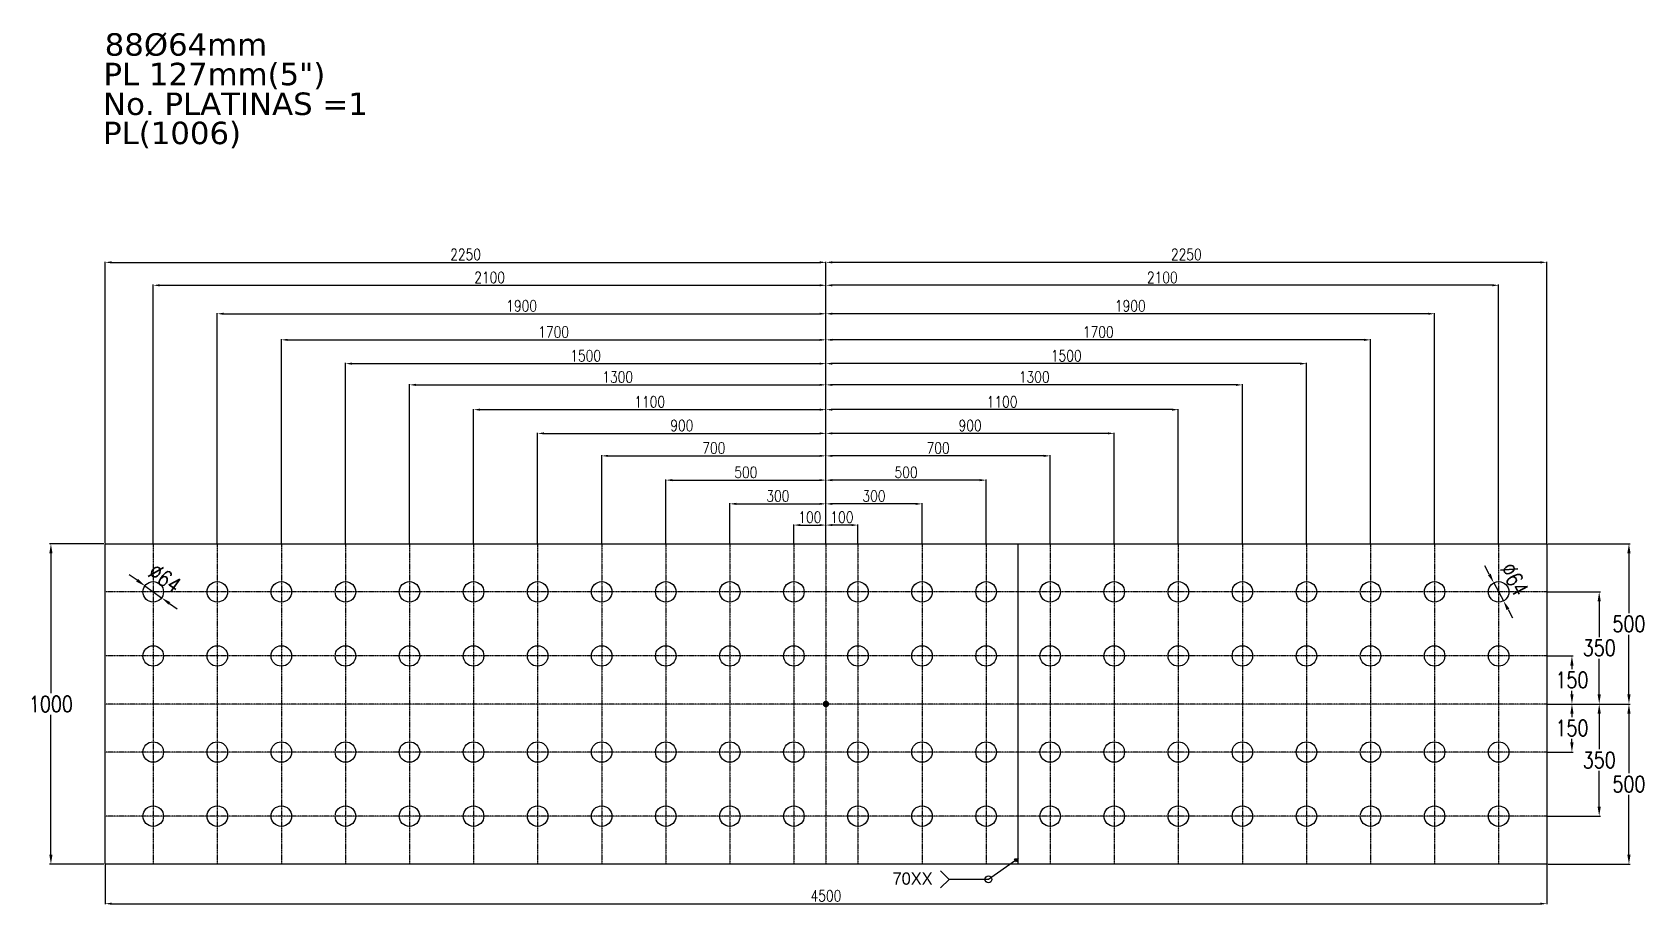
# Model space of a CAD drawing. Header units: millimetres. Extents: x 1541 to 289025, y -12015 to 47026.
# Drawn here: x 101983 to 107014, y 3335 to 6058 of the extents above; entities that cross this region are included whole.
import ezdxf

# ---------------------------------------------------------------- set-up
doc = ezdxf.new("R2010")
doc.units = ezdxf.units.MM
doc.header["$LTSCALE"] = 0.1
doc.linetypes.add('DASHDOT', pattern=[25.4, 12.7, -6.35, 0, -6.35])
doc.layers.get('0').update_dxf_attribs({"color": 255})
for name, color, linetype in [('COTAS', 8, 'Continuous'), ('EJE PERNO', 1, 'DASHDOT'), ('PERNOS', 3, 'Continuous'), ('PLATINA', 5, 'Continuous'), ('TEXTO GENERAL', 3, 'Continuous'), ('TITULO', 3, 'Continuous')]:
    doc.layers.add(name, color=color, linetype=linetype)
doc.styles.add('CNI_COTAS', font='romans.shx', dxfattribs={"width": 0.8})
doc.styles.add('ROMANS', font='DINGRAFO.SHX')
doc.styles.add('VERDANA', font='verdana.ttf')
doc.dimstyles.new('1.2', dxfattribs={"dimscale": 0, "dimtxt": 35, "dimasz": 20, "dimexe": 2, "dimexo": 2, "dimgap": 7, "dimtad": 1, "dimdec": 0, "dimzin": 4, "dimdsep": 46, "dimtxsty": 'CNI_COTAS', "dimcen": 0, "dimclrd": 256, "dimclrt": 3, "dimadec": 0, "dimazin": 0, "dimtfac": 1, "dimtdec": 0, "dimtmove": 2, "dimatfit": 0, "dimfxl": 0.05, "dimtolj": 1, "dimtzin": 0, "dimarcsym": 1})
doc.dimstyles.new('1.3', dxfattribs={"dimscale": 0, "dimtxt": 50, "dimasz": 30, "dimexe": 4, "dimexo": 4, "dimgap": 9, "dimtad": 1, "dimdec": 0, "dimzin": 4, "dimdsep": 46, "dimtxsty": 'CNI_COTAS', "dimcen": 0, "dimclrd": 256, "dimclrt": 3, "dimadec": 0, "dimazin": 0, "dimtfac": 1, "dimtdec": 0, "dimtmove": 2, "dimatfit": 0, "dimfxl": 0.05, "dimtolj": 1, "dimtzin": 0, "dimarcsym": 0})

# ---------------------------------------------------------------- blocks, each defined once
blk = doc.blocks.new('*D2979')
at = {"layer": 'COTAS', "lineweight": -2, "ltscale": 3, "transparency": 16777216}
for p, q in [((102310.5, 4347.2), (102286.1, 4364.7)), ((102334.9, 4329.8), (102386.9, 4292.5)), ((102411.3, 4275), (102435.7, 4257.6))]:
    blk.add_line(p, q, dxfattribs=at)
at = {"layer": 'COTAS', "ltscale": 3, "transparency": 16777216}
for points in [[(102313.4, 4351.3), (102307.6, 4343.2), (102334.9, 4329.8)], [(102414.2, 4279.1), (102408.4, 4271), (102386.9, 4292.5)]]:
    blk.add_solid(points, dxfattribs=at)
at = {"layer": 'Defpoints', "color": 0, "ltscale": 3, "transparency": 16777216}
for p in [(102334.9, 4329.8), (102386.9, 4292.5)]:
    blk.add_point(p, dxfattribs=at)
at = {"layer": 'COTAS', "color": 3, "ltscale": 3, "transparency": 16777216, "insert": (102397.1, 4353), "char_height": 50, "attachment_point": 5, "rotation": 324.3903, "style": 'CNI_COTAS'}
blk.add_mtext('\\A1;∅64', dxfattribs=at)
blk = doc.blocks.new('*D2980')
at = {"layer": 'COTAS', "lineweight": -2, "ltscale": 3, "transparency": 16777216}
for p, q in [((106531.7, 4365.8), (106517.6, 4392.3)), ((106545.8, 4339.4), (106575.9, 4282.9)), ((106590.1, 4256.4), (106604.2, 4229.9))]:
    blk.add_line(p, q, dxfattribs=at)
at = {"layer": 'COTAS', "ltscale": 3, "transparency": 16777216}
for points in [[(106536.1, 4368.2), (106527.3, 4363.5), (106545.8, 4339.4)], [(106594.5, 4258.8), (106585.6, 4254.1), (106575.9, 4282.9)]]:
    blk.add_solid(points, dxfattribs=at)
at = {"layer": 'Defpoints', "color": 0, "ltscale": 3, "transparency": 16777216}
for p in [(106545.8, 4339.4), (106575.9, 4282.9)]:
    blk.add_point(p, dxfattribs=at)
at = {"layer": 'COTAS', "color": 3, "ltscale": 3, "transparency": 16777216, "insert": (106609.9, 4350.5), "char_height": 50, "attachment_point": 5, "rotation": 298.0742, "style": 'CNI_COTAS'}
blk.add_mtext('\\A1;∅64', dxfattribs=at)
blk = doc.blocks.new('*D2981')
at = {"layer": 'COTAS', "color": 0, "lineweight": -2, "transparency": 16777216}
for p, q in [((104460.9, 4463.1), (104460.9, 4521.5)), ((104560.9, 4463.1), (104560.9, 4521.5))]:
    blk.add_line(p, q, dxfattribs=at)
at = {"layer": 'COTAS', "lineweight": -2, "transparency": 16777216}
blk.add_line((104540.9, 4519.5), (104480.9, 4519.5), dxfattribs=at)
at = {"layer": 'COTAS', "transparency": 16777216}
for points in [[(104480.9, 4522.8), (104480.9, 4516.2), (104460.9, 4519.5)], [(104540.9, 4522.8), (104540.9, 4516.2), (104560.9, 4519.5)]]:
    blk.add_solid(points, dxfattribs=at)
at = {"layer": 'Defpoints', "color": 0, "transparency": 16777216}
for p in [(104460.9, 4519.5), (104460.9, 4461.1), (104560.9, 4461.1)]:
    blk.add_point(p, dxfattribs=at)
at = {"layer": 'COTAS', "color": 3, "transparency": 16777216, "insert": (104510.9, 4544), "char_height": 35, "attachment_point": 5, "style": 'CNI_COTAS'}
blk.add_mtext('\\A1;100', dxfattribs=at)
blk = doc.blocks.new('*D2982')
at = {"layer": 'COTAS', "color": 0, "lineweight": -2, "transparency": 16777216}
for p, q in [((104460.9, 4463.1), (104460.9, 4587.7)), ((104760.9, 4463.1), (104760.9, 4587.7))]:
    blk.add_line(p, q, dxfattribs=at)
at = {"layer": 'COTAS', "lineweight": -2, "transparency": 16777216}
blk.add_line((104740.9, 4585.7), (104480.9, 4585.7), dxfattribs=at)
at = {"layer": 'COTAS', "transparency": 16777216}
for points in [[(104480.9, 4589), (104480.9, 4582.4), (104460.9, 4585.7)], [(104740.9, 4589), (104740.9, 4582.4), (104760.9, 4585.7)]]:
    blk.add_solid(points, dxfattribs=at)
at = {"layer": 'Defpoints', "color": 0, "transparency": 16777216}
for p in [(104460.9, 4585.7), (104460.9, 4461.1), (104760.9, 4461.1)]:
    blk.add_point(p, dxfattribs=at)
at = {"layer": 'COTAS', "color": 3, "transparency": 16777216, "insert": (104610.9, 4610.2), "char_height": 35, "attachment_point": 5, "style": 'CNI_COTAS'}
blk.add_mtext('\\A1;300', dxfattribs=at)
blk = doc.blocks.new('*D2983')
at = {"layer": 'COTAS', "color": 0, "lineweight": -2, "transparency": 16777216}
for p, q in [((104460.9, 4463.1), (104460.9, 4661.8)), ((104960.9, 4463.1), (104960.9, 4661.8))]:
    blk.add_line(p, q, dxfattribs=at)
at = {"layer": 'COTAS', "lineweight": -2, "transparency": 16777216}
blk.add_line((104940.9, 4659.8), (104480.9, 4659.8), dxfattribs=at)
at = {"layer": 'COTAS', "transparency": 16777216}
for points in [[(104480.9, 4663.1), (104480.9, 4656.4), (104460.9, 4659.8)], [(104940.9, 4663.1), (104940.9, 4656.4), (104960.9, 4659.8)]]:
    blk.add_solid(points, dxfattribs=at)
at = {"layer": 'Defpoints', "color": 0, "transparency": 16777216}
for p in [(104460.9, 4659.8), (104460.9, 4461.1), (104960.9, 4461.1)]:
    blk.add_point(p, dxfattribs=at)
at = {"layer": 'COTAS', "color": 3, "transparency": 16777216, "insert": (104710.9, 4684.3), "char_height": 35, "attachment_point": 5, "style": 'CNI_COTAS'}
blk.add_mtext('\\A1;500', dxfattribs=at)
blk = doc.blocks.new('*D2984')
at = {"layer": 'COTAS', "color": 0, "lineweight": -2, "transparency": 16777216}
for p, q in [((104460.9, 4463.1), (104460.9, 4737.5)), ((105160.9, 4463.1), (105160.9, 4737.5))]:
    blk.add_line(p, q, dxfattribs=at)
at = {"layer": 'COTAS', "lineweight": -2, "transparency": 16777216}
blk.add_line((105140.9, 4735.5), (104480.9, 4735.5), dxfattribs=at)
at = {"layer": 'COTAS', "transparency": 16777216}
for points in [[(104480.9, 4738.8), (104480.9, 4732.2), (104460.9, 4735.5)], [(105140.9, 4738.8), (105140.9, 4732.2), (105160.9, 4735.5)]]:
    blk.add_solid(points, dxfattribs=at)
at = {"layer": 'Defpoints', "color": 0, "transparency": 16777216}
for p in [(104460.9, 4735.5), (104460.9, 4461.1), (105160.9, 4461.1)]:
    blk.add_point(p, dxfattribs=at)
at = {"layer": 'COTAS', "color": 3, "transparency": 16777216, "insert": (104810.9, 4760), "char_height": 35, "attachment_point": 5, "style": 'CNI_COTAS'}
blk.add_mtext('\\A1;700', dxfattribs=at)
blk = doc.blocks.new('*D2985')
at = {"layer": 'COTAS', "color": 0, "lineweight": -2, "transparency": 16777216}
for p, q in [((104460.9, 4463.1), (104460.9, 4807.7)), ((105360.9, 4463.1), (105360.9, 4807.7))]:
    blk.add_line(p, q, dxfattribs=at)
at = {"layer": 'COTAS', "lineweight": -2, "transparency": 16777216}
blk.add_line((105340.9, 4805.7), (104480.9, 4805.7), dxfattribs=at)
at = {"layer": 'COTAS', "transparency": 16777216}
for points in [[(104480.9, 4809), (104480.9, 4802.4), (104460.9, 4805.7)], [(105340.9, 4809), (105340.9, 4802.4), (105360.9, 4805.7)]]:
    blk.add_solid(points, dxfattribs=at)
at = {"layer": 'Defpoints', "color": 0, "transparency": 16777216}
for p in [(104460.9, 4805.7), (104460.9, 4461.1), (105360.9, 4461.1)]:
    blk.add_point(p, dxfattribs=at)
at = {"layer": 'COTAS', "color": 3, "transparency": 16777216, "insert": (104910.9, 4830.2), "char_height": 35, "attachment_point": 5, "rotation": 359.9999, "style": 'CNI_COTAS'}
blk.add_mtext('\\A1;900', dxfattribs=at)
blk = doc.blocks.new('*D2986')
at = {"layer": 'COTAS', "color": 0, "lineweight": -2, "transparency": 16777216}
for p, q in [((104460.9, 4463.1), (104460.9, 4881.7)), ((105560.9, 4463.1), (105560.9, 4881.7))]:
    blk.add_line(p, q, dxfattribs=at)
at = {"layer": 'COTAS', "lineweight": -2, "transparency": 16777216}
blk.add_line((105540.9, 4879.7), (104480.9, 4879.7), dxfattribs=at)
at = {"layer": 'COTAS', "transparency": 16777216}
for points in [[(104480.9, 4883), (104480.9, 4876.4), (104460.9, 4879.7)], [(105540.9, 4883), (105540.9, 4876.4), (105560.9, 4879.7)]]:
    blk.add_solid(points, dxfattribs=at)
at = {"layer": 'Defpoints', "color": 0, "transparency": 16777216}
for p in [(104460.9, 4879.7), (104460.9, 4461.1), (105560.9, 4461.1)]:
    blk.add_point(p, dxfattribs=at)
at = {"layer": 'COTAS', "color": 3, "transparency": 16777216, "insert": (105010.9, 4904.2), "char_height": 35, "attachment_point": 5, "rotation": 359.9999, "style": 'CNI_COTAS'}
blk.add_mtext('\\A1;1100', dxfattribs=at)
blk = doc.blocks.new('*D2987')
at = {"layer": 'COTAS', "color": 0, "lineweight": -2, "transparency": 16777216}
for p, q in [((104460.9, 4463.1), (104460.9, 4959.1)), ((105760.9, 4463.1), (105760.9, 4959.1))]:
    blk.add_line(p, q, dxfattribs=at)
at = {"layer": 'COTAS', "lineweight": -2, "transparency": 16777216}
blk.add_line((105740.9, 4957.1), (104480.9, 4957.1), dxfattribs=at)
at = {"layer": 'COTAS', "transparency": 16777216}
for points in [[(104480.9, 4960.4), (104480.9, 4953.8), (104460.9, 4957.1)], [(105740.9, 4960.4), (105740.9, 4953.8), (105760.9, 4957.1)]]:
    blk.add_solid(points, dxfattribs=at)
at = {"layer": 'Defpoints', "color": 0, "transparency": 16777216}
for p in [(104460.9, 4957.1), (104460.9, 4461.1), (105760.9, 4461.1)]:
    blk.add_point(p, dxfattribs=at)
at = {"layer": 'COTAS', "color": 3, "transparency": 16777216, "insert": (105110.9, 4981.6), "char_height": 35, "attachment_point": 5, "style": 'CNI_COTAS'}
blk.add_mtext('\\A1;1300', dxfattribs=at)
blk = doc.blocks.new('*D2988')
at = {"layer": 'COTAS', "color": 0, "lineweight": -2, "transparency": 16777216}
for p, q in [((104460.9, 4463.1), (104460.9, 5025.4)), ((105960.9, 4463.1), (105960.9, 5025.4))]:
    blk.add_line(p, q, dxfattribs=at)
at = {"layer": 'COTAS', "lineweight": -2, "transparency": 16777216}
blk.add_line((105940.9, 5023.4), (104480.9, 5023.4), dxfattribs=at)
at = {"layer": 'COTAS', "transparency": 16777216}
for points in [[(104480.9, 5026.7), (104480.9, 5020), (104460.9, 5023.4)], [(105940.9, 5026.7), (105940.9, 5020), (105960.9, 5023.4)]]:
    blk.add_solid(points, dxfattribs=at)
at = {"layer": 'Defpoints', "color": 0, "transparency": 16777216}
for p in [(104460.9, 5023.4), (104460.9, 4461.1), (105960.9, 4461.1)]:
    blk.add_point(p, dxfattribs=at)
at = {"layer": 'COTAS', "color": 3, "transparency": 16777216, "insert": (105210.9, 5047.9), "char_height": 35, "attachment_point": 5, "rotation": 359.9999, "style": 'CNI_COTAS'}
blk.add_mtext('\\A1;1500', dxfattribs=at)
blk = doc.blocks.new('*D2989')
at = {"layer": 'COTAS', "color": 0, "lineweight": -2, "transparency": 16777216}
for p, q in [((104460.9, 4463.1), (104460.9, 5099.6)), ((106160.9, 4463.1), (106160.9, 5099.6))]:
    blk.add_line(p, q, dxfattribs=at)
at = {"layer": 'COTAS', "lineweight": -2, "transparency": 16777216}
blk.add_line((106140.9, 5097.6), (104480.9, 5097.6), dxfattribs=at)
at = {"layer": 'COTAS', "transparency": 16777216}
for points in [[(104480.9, 5100.9), (104480.9, 5094.3), (104460.9, 5097.6)], [(106140.9, 5100.9), (106140.9, 5094.3), (106160.9, 5097.6)]]:
    blk.add_solid(points, dxfattribs=at)
at = {"layer": 'Defpoints', "color": 0, "transparency": 16777216}
for p in [(104460.9, 5097.6), (104460.9, 4461.1), (106160.9, 4461.1)]:
    blk.add_point(p, dxfattribs=at)
at = {"layer": 'COTAS', "color": 3, "transparency": 16777216, "insert": (105310.9, 5122.1), "char_height": 35, "attachment_point": 5, "style": 'CNI_COTAS'}
blk.add_mtext('\\A1;1700', dxfattribs=at)
blk = doc.blocks.new('*D2990')
at = {"layer": 'COTAS', "color": 0, "lineweight": -2, "transparency": 16777216}
for p, q in [((104460.9, 4463.1), (104460.9, 5181)), ((106360.9, 4463.1), (106360.9, 5181))]:
    blk.add_line(p, q, dxfattribs=at)
at = {"layer": 'COTAS', "lineweight": -2, "transparency": 16777216}
blk.add_line((106340.9, 5179), (104480.9, 5179), dxfattribs=at)
at = {"layer": 'COTAS', "transparency": 16777216}
for points in [[(104480.9, 5182.4), (104480.9, 5175.7), (104460.9, 5179)], [(106340.9, 5182.4), (106340.9, 5175.7), (106360.9, 5179)]]:
    blk.add_solid(points, dxfattribs=at)
at = {"layer": 'Defpoints', "color": 0, "transparency": 16777216}
for p in [(104460.9, 5179), (104460.9, 4461.1), (106360.9, 4461.1)]:
    blk.add_point(p, dxfattribs=at)
at = {"layer": 'COTAS', "color": 3, "transparency": 16777216, "insert": (105410.9, 5203.5), "char_height": 35, "attachment_point": 5, "style": 'CNI_COTAS'}
blk.add_mtext('\\A1;1900', dxfattribs=at)
blk = doc.blocks.new('*D2991')
at = {"layer": 'COTAS', "color": 0, "lineweight": -2, "transparency": 16777216}
for p, q in [((104460.9, 4463.1), (104460.9, 5269.9)), ((106560.9, 4463.1), (106560.9, 5269.9))]:
    blk.add_line(p, q, dxfattribs=at)
at = {"layer": 'COTAS', "lineweight": -2, "transparency": 16777216}
blk.add_line((106540.9, 5267.9), (104480.9, 5267.9), dxfattribs=at)
at = {"layer": 'COTAS', "transparency": 16777216}
for points in [[(104480.9, 5271.2), (104480.9, 5264.5), (104460.9, 5267.9)], [(106540.9, 5271.2), (106540.9, 5264.5), (106560.9, 5267.9)]]:
    blk.add_solid(points, dxfattribs=at)
at = {"layer": 'Defpoints', "color": 0, "transparency": 16777216}
for p in [(104460.9, 5267.9), (104460.9, 4461.1), (106560.9, 4461.1)]:
    blk.add_point(p, dxfattribs=at)
at = {"layer": 'COTAS', "color": 3, "transparency": 16777216, "insert": (105510.9, 5292.4), "char_height": 35, "attachment_point": 5, "style": 'CNI_COTAS'}
blk.add_mtext('\\A1;2100', dxfattribs=at)
blk = doc.blocks.new('*D2992')
at = {"layer": 'COTAS', "color": 0, "lineweight": -2, "transparency": 16777216}
for p, q in [((104460.9, 4463.1), (104460.9, 5341.5)), ((106710.9, 4463.1), (106710.9, 5341.5))]:
    blk.add_line(p, q, dxfattribs=at)
at = {"layer": 'COTAS', "lineweight": -2, "transparency": 16777216}
blk.add_line((106690.9, 5339.5), (104480.9, 5339.5), dxfattribs=at)
at = {"layer": 'COTAS', "transparency": 16777216}
for points in [[(104480.9, 5342.8), (104480.9, 5336.1), (104460.9, 5339.5)], [(106690.9, 5342.8), (106690.9, 5336.1), (106710.9, 5339.5)]]:
    blk.add_solid(points, dxfattribs=at)
at = {"layer": 'Defpoints', "color": 0, "transparency": 16777216}
for p in [(104460.9, 5339.5), (104460.9, 4461.1), (106710.9, 4461.1)]:
    blk.add_point(p, dxfattribs=at)
at = {"layer": 'COTAS', "color": 3, "transparency": 16777216, "insert": (105585.9, 5364), "char_height": 35, "attachment_point": 5, "rotation": 0, "style": 'CNI_COTAS'}
blk.add_mtext('\\A1;2250', dxfattribs=at)
blk = doc.blocks.new('*D2565')
at = {"layer": 'COTAS', "color": 0, "lineweight": -2, "transparency": 16777216}
for p, q in [((104360.9, 4463.1), (104360.9, 4521.5)), ((104460.9, 4463.1), (104460.9, 4521.5))]:
    blk.add_line(p, q, dxfattribs=at)
at = {"layer": 'COTAS', "lineweight": -2, "transparency": 16777216}
blk.add_line((104380.9, 4519.5), (104440.9, 4519.5), dxfattribs=at)
at = {"layer": 'COTAS', "transparency": 16777216}
for points in [[(104380.9, 4522.8), (104380.9, 4516.2), (104360.9, 4519.5)], [(104440.9, 4522.8), (104440.9, 4516.2), (104460.9, 4519.5)]]:
    blk.add_solid(points, dxfattribs=at)
at = {"layer": 'Defpoints', "color": 0, "transparency": 16777216}
for p in [(104460.9, 4519.5), (104360.9, 4461.1), (104460.9, 4461.1)]:
    blk.add_point(p, dxfattribs=at)
at = {"layer": 'COTAS', "color": 3, "transparency": 16777216, "insert": (104410.9, 4544), "char_height": 35, "attachment_point": 5, "style": 'CNI_COTAS'}
blk.add_mtext('\\A1;100', dxfattribs=at)
blk = doc.blocks.new('*D2566')
at = {"layer": 'COTAS', "color": 0, "lineweight": -2, "transparency": 16777216}
for p, q in [((104160.9, 4463.1), (104160.9, 4587.7)), ((104460.9, 4463.1), (104460.9, 4587.7))]:
    blk.add_line(p, q, dxfattribs=at)
at = {"layer": 'COTAS', "lineweight": -2, "transparency": 16777216}
blk.add_line((104180.9, 4585.7), (104440.9, 4585.7), dxfattribs=at)
at = {"layer": 'COTAS', "transparency": 16777216}
for points in [[(104180.9, 4589), (104180.9, 4582.4), (104160.9, 4585.7)], [(104440.9, 4589), (104440.9, 4582.4), (104460.9, 4585.7)]]:
    blk.add_solid(points, dxfattribs=at)
at = {"layer": 'Defpoints', "color": 0, "transparency": 16777216}
for p in [(104460.9, 4585.7), (104160.9, 4461.1), (104460.9, 4461.1)]:
    blk.add_point(p, dxfattribs=at)
at = {"layer": 'COTAS', "color": 3, "transparency": 16777216, "insert": (104310.9, 4610.2), "char_height": 35, "attachment_point": 5, "style": 'CNI_COTAS'}
blk.add_mtext('\\A1;300', dxfattribs=at)
blk = doc.blocks.new('*D2567')
at = {"layer": 'COTAS', "color": 0, "lineweight": -2, "transparency": 16777216}
for p, q in [((103960.9, 4463.1), (103960.9, 4661.8)), ((104460.9, 4463.1), (104460.9, 4661.8))]:
    blk.add_line(p, q, dxfattribs=at)
at = {"layer": 'COTAS', "lineweight": -2, "transparency": 16777216}
blk.add_line((103980.9, 4659.8), (104440.9, 4659.8), dxfattribs=at)
at = {"layer": 'COTAS', "transparency": 16777216}
for points in [[(103980.9, 4663.1), (103980.9, 4656.4), (103960.9, 4659.8)], [(104440.9, 4663.1), (104440.9, 4656.4), (104460.9, 4659.8)]]:
    blk.add_solid(points, dxfattribs=at)
at = {"layer": 'Defpoints', "color": 0, "transparency": 16777216}
for p in [(104460.9, 4659.8), (103960.9, 4461.1), (104460.9, 4461.1)]:
    blk.add_point(p, dxfattribs=at)
at = {"layer": 'COTAS', "color": 3, "transparency": 16777216, "insert": (104210.9, 4684.3), "char_height": 35, "attachment_point": 5, "style": 'CNI_COTAS'}
blk.add_mtext('\\A1;500', dxfattribs=at)
blk = doc.blocks.new('*D2568')
at = {"layer": 'COTAS', "color": 0, "lineweight": -2, "transparency": 16777216}
for p, q in [((103760.9, 4463.1), (103760.9, 4737.5)), ((104460.9, 4463.1), (104460.9, 4737.5))]:
    blk.add_line(p, q, dxfattribs=at)
at = {"layer": 'COTAS', "lineweight": -2, "transparency": 16777216}
blk.add_line((103780.9, 4735.5), (104440.9, 4735.5), dxfattribs=at)
at = {"layer": 'COTAS', "transparency": 16777216}
for points in [[(103780.9, 4738.8), (103780.9, 4732.2), (103760.9, 4735.5)], [(104440.9, 4738.8), (104440.9, 4732.2), (104460.9, 4735.5)]]:
    blk.add_solid(points, dxfattribs=at)
at = {"layer": 'Defpoints', "color": 0, "transparency": 16777216}
for p in [(104460.9, 4735.5), (103760.9, 4461.1), (104460.9, 4461.1)]:
    blk.add_point(p, dxfattribs=at)
at = {"layer": 'COTAS', "color": 3, "transparency": 16777216, "insert": (104110.9, 4760), "char_height": 35, "attachment_point": 5, "style": 'CNI_COTAS'}
blk.add_mtext('\\A1;700', dxfattribs=at)
blk = doc.blocks.new('*D2569')
at = {"layer": 'COTAS', "color": 0, "lineweight": -2, "transparency": 16777216}
for p, q in [((103560.9, 4463.1), (103560.9, 4807.7)), ((104460.9, 4463.1), (104460.9, 4807.7))]:
    blk.add_line(p, q, dxfattribs=at)
at = {"layer": 'COTAS', "lineweight": -2, "transparency": 16777216}
blk.add_line((103580.9, 4805.7), (104440.9, 4805.7), dxfattribs=at)
at = {"layer": 'COTAS', "transparency": 16777216}
for points in [[(103580.9, 4809), (103580.9, 4802.4), (103560.9, 4805.7)], [(104440.9, 4809), (104440.9, 4802.4), (104460.9, 4805.7)]]:
    blk.add_solid(points, dxfattribs=at)
at = {"layer": 'Defpoints', "color": 0, "transparency": 16777216}
for p in [(104460.9, 4805.7), (103560.9, 4461.1), (104460.9, 4461.1)]:
    blk.add_point(p, dxfattribs=at)
at = {"layer": 'COTAS', "color": 3, "transparency": 16777216, "insert": (104010.9, 4830.2), "char_height": 35, "attachment_point": 5, "rotation": 0.0001, "style": 'CNI_COTAS'}
blk.add_mtext('\\A1;900', dxfattribs=at)
blk = doc.blocks.new('*D2570')
at = {"layer": 'COTAS', "color": 0, "lineweight": -2, "transparency": 16777216}
for p, q in [((103360.9, 4463.1), (103360.9, 4881.7)), ((104460.9, 4463.1), (104460.9, 4881.7))]:
    blk.add_line(p, q, dxfattribs=at)
at = {"layer": 'COTAS', "lineweight": -2, "transparency": 16777216}
blk.add_line((103380.9, 4879.7), (104440.9, 4879.7), dxfattribs=at)
at = {"layer": 'COTAS', "transparency": 16777216}
for points in [[(103380.9, 4883), (103380.9, 4876.4), (103360.9, 4879.7)], [(104440.9, 4883), (104440.9, 4876.4), (104460.9, 4879.7)]]:
    blk.add_solid(points, dxfattribs=at)
at = {"layer": 'Defpoints', "color": 0, "transparency": 16777216}
for p in [(104460.9, 4879.7), (103360.9, 4461.1), (104460.9, 4461.1)]:
    blk.add_point(p, dxfattribs=at)
at = {"layer": 'COTAS', "color": 3, "transparency": 16777216, "insert": (103910.9, 4904.2), "char_height": 35, "attachment_point": 5, "rotation": 0.0001, "style": 'CNI_COTAS'}
blk.add_mtext('\\A1;1100', dxfattribs=at)
blk = doc.blocks.new('*D2571')
at = {"layer": 'COTAS', "color": 0, "lineweight": -2, "transparency": 16777216}
for p, q in [((103160.9, 4463.1), (103160.9, 4959.1)), ((104460.9, 4463.1), (104460.9, 4959.1))]:
    blk.add_line(p, q, dxfattribs=at)
at = {"layer": 'COTAS', "lineweight": -2, "transparency": 16777216}
blk.add_line((103180.9, 4957.1), (104440.9, 4957.1), dxfattribs=at)
at = {"layer": 'COTAS', "transparency": 16777216}
for points in [[(103180.9, 4960.4), (103180.9, 4953.8), (103160.9, 4957.1)], [(104440.9, 4960.4), (104440.9, 4953.8), (104460.9, 4957.1)]]:
    blk.add_solid(points, dxfattribs=at)
at = {"layer": 'Defpoints', "color": 0, "transparency": 16777216}
for p in [(104460.9, 4957.1), (103160.9, 4461.1), (104460.9, 4461.1)]:
    blk.add_point(p, dxfattribs=at)
at = {"layer": 'COTAS', "color": 3, "transparency": 16777216, "insert": (103810.9, 4981.6), "char_height": 35, "attachment_point": 5, "style": 'CNI_COTAS'}
blk.add_mtext('\\A1;1300', dxfattribs=at)
blk = doc.blocks.new('*D2572')
at = {"layer": 'COTAS', "color": 0, "lineweight": -2, "transparency": 16777216}
for p, q in [((102960.9, 4463.1), (102960.9, 5025.4)), ((104460.9, 4463.1), (104460.9, 5025.4))]:
    blk.add_line(p, q, dxfattribs=at)
at = {"layer": 'COTAS', "lineweight": -2, "transparency": 16777216}
blk.add_line((102980.9, 5023.4), (104440.9, 5023.4), dxfattribs=at)
at = {"layer": 'COTAS', "transparency": 16777216}
for points in [[(102980.9, 5026.7), (102980.9, 5020), (102960.9, 5023.4)], [(104440.9, 5026.7), (104440.9, 5020), (104460.9, 5023.4)]]:
    blk.add_solid(points, dxfattribs=at)
at = {"layer": 'Defpoints', "color": 0, "transparency": 16777216}
for p in [(104460.9, 5023.4), (102960.9, 4461.1), (104460.9, 4461.1)]:
    blk.add_point(p, dxfattribs=at)
at = {"layer": 'COTAS', "color": 3, "transparency": 16777216, "insert": (103710.9, 5047.9), "char_height": 35, "attachment_point": 5, "rotation": 0.0001, "style": 'CNI_COTAS'}
blk.add_mtext('\\A1;1500', dxfattribs=at)
blk = doc.blocks.new('*D2573')
at = {"layer": 'COTAS', "color": 0, "lineweight": -2, "transparency": 16777216}
for p, q in [((102760.9, 4463.1), (102760.9, 5099.6)), ((104460.9, 4463.1), (104460.9, 5099.6))]:
    blk.add_line(p, q, dxfattribs=at)
at = {"layer": 'COTAS', "lineweight": -2, "transparency": 16777216}
blk.add_line((102780.9, 5097.6), (104440.9, 5097.6), dxfattribs=at)
at = {"layer": 'COTAS', "transparency": 16777216}
for points in [[(102780.9, 5100.9), (102780.9, 5094.3), (102760.9, 5097.6)], [(104440.9, 5100.9), (104440.9, 5094.3), (104460.9, 5097.6)]]:
    blk.add_solid(points, dxfattribs=at)
at = {"layer": 'Defpoints', "color": 0, "transparency": 16777216}
for p in [(104460.9, 5097.6), (102760.9, 4461.1), (104460.9, 4461.1)]:
    blk.add_point(p, dxfattribs=at)
at = {"layer": 'COTAS', "color": 3, "transparency": 16777216, "insert": (103610.9, 5122.1), "char_height": 35, "attachment_point": 5, "style": 'CNI_COTAS'}
blk.add_mtext('\\A1;1700', dxfattribs=at)
blk = doc.blocks.new('*D2574')
at = {"layer": 'COTAS', "color": 0, "lineweight": -2, "transparency": 16777216}
for p, q in [((102560.9, 4463.1), (102560.9, 5181)), ((104460.9, 4463.1), (104460.9, 5181))]:
    blk.add_line(p, q, dxfattribs=at)
at = {"layer": 'COTAS', "lineweight": -2, "transparency": 16777216}
blk.add_line((102580.9, 5179), (104440.9, 5179), dxfattribs=at)
at = {"layer": 'COTAS', "transparency": 16777216}
for points in [[(102580.9, 5182.4), (102580.9, 5175.7), (102560.9, 5179)], [(104440.9, 5182.4), (104440.9, 5175.7), (104460.9, 5179)]]:
    blk.add_solid(points, dxfattribs=at)
at = {"layer": 'Defpoints', "color": 0, "transparency": 16777216}
for p in [(104460.9, 5179), (102560.9, 4461.1), (104460.9, 4461.1)]:
    blk.add_point(p, dxfattribs=at)
at = {"layer": 'COTAS', "color": 3, "transparency": 16777216, "insert": (103510.9, 5203.5), "char_height": 35, "attachment_point": 5, "style": 'CNI_COTAS'}
blk.add_mtext('\\A1;1900', dxfattribs=at)
blk = doc.blocks.new('*D2575')
at = {"layer": 'COTAS', "color": 0, "lineweight": -2, "transparency": 16777216}
for p, q in [((102360.9, 4463.1), (102360.9, 5269.9)), ((104460.9, 4463.1), (104460.9, 5269.9))]:
    blk.add_line(p, q, dxfattribs=at)
at = {"layer": 'COTAS', "lineweight": -2, "transparency": 16777216}
blk.add_line((102380.9, 5267.9), (104440.9, 5267.9), dxfattribs=at)
at = {"layer": 'COTAS', "transparency": 16777216}
for points in [[(102380.9, 5271.2), (102380.9, 5264.5), (102360.9, 5267.9)], [(104440.9, 5271.2), (104440.9, 5264.5), (104460.9, 5267.9)]]:
    blk.add_solid(points, dxfattribs=at)
at = {"layer": 'Defpoints', "color": 0, "transparency": 16777216}
for p in [(104460.9, 5267.9), (102360.9, 4461.1), (104460.9, 4461.1)]:
    blk.add_point(p, dxfattribs=at)
at = {"layer": 'COTAS', "color": 3, "transparency": 16777216, "insert": (103410.9, 5292.4), "char_height": 35, "attachment_point": 5, "style": 'CNI_COTAS'}
blk.add_mtext('\\A1;2100', dxfattribs=at)
blk = doc.blocks.new('*D2576')
at = {"layer": 'COTAS', "color": 0, "lineweight": -2, "transparency": 16777216}
for p, q in [((102210.9, 4463.1), (102210.9, 5341.5)), ((104460.9, 4463.1), (104460.9, 5341.5))]:
    blk.add_line(p, q, dxfattribs=at)
at = {"layer": 'COTAS', "lineweight": -2, "transparency": 16777216}
blk.add_line((102230.9, 5339.5), (104440.9, 5339.5), dxfattribs=at)
at = {"layer": 'COTAS', "transparency": 16777216}
for points in [[(102230.9, 5342.8), (102230.9, 5336.1), (102210.9, 5339.5)], [(104440.9, 5342.8), (104440.9, 5336.1), (104460.9, 5339.5)]]:
    blk.add_solid(points, dxfattribs=at)
at = {"layer": 'Defpoints', "color": 0, "transparency": 16777216}
for p in [(104460.9, 5339.5), (102210.9, 4461.1), (104460.9, 4461.1)]:
    blk.add_point(p, dxfattribs=at)
at = {"layer": 'COTAS', "color": 3, "transparency": 16777216, "insert": (103335.9, 5364), "char_height": 35, "attachment_point": 5, "style": 'CNI_COTAS'}
blk.add_mtext('\\A1;2250', dxfattribs=at)
blk = doc.blocks.new('*D2993')
at = {"layer": 'COTAS', "color": 0, "lineweight": -2, "ltscale": 3, "transparency": 16777216}
for p, q in [((106714.9, 3961.1), (106793.6, 3961.1)), ((106714.9, 3811.1), (106793.6, 3811.1))]:
    blk.add_line(p, q, dxfattribs=at)
at = {"layer": 'COTAS', "lineweight": -2, "ltscale": 3, "transparency": 16777216}
for p, q in [((106789.6, 3931.1), (106789.6, 3920.1)), ((106789.6, 3841.1), (106789.6, 3852.1))]:
    blk.add_line(p, q, dxfattribs=at)
at = {"layer": 'COTAS', "ltscale": 3, "transparency": 16777216}
for points in [[(106784.6, 3931.1), (106794.6, 3931.1), (106789.6, 3961.1)], [(106784.6, 3841.1), (106794.6, 3841.1), (106789.6, 3811.1)]]:
    blk.add_solid(points, dxfattribs=at)
at = {"layer": 'Defpoints', "color": 0, "ltscale": 3, "transparency": 16777216}
for p in [(106710.9, 3961.1), (106789.6, 3961.1), (106710.9, 3811.1)]:
    blk.add_point(p, dxfattribs=at)
at = {"layer": 'COTAS', "color": 3, "ltscale": 3, "transparency": 16777216, "insert": (106789.6, 3886.1), "char_height": 50, "attachment_point": 5, "rotation": 0.2, "style": 'CNI_COTAS'}
blk.add_mtext('\\A1;150', dxfattribs=at)
blk = doc.blocks.new('*D2994')
at = {"layer": 'COTAS', "color": 0, "lineweight": -2, "ltscale": 3, "transparency": 16777216}
for p, q in [((106714.9, 3961.1), (106878.8, 3961.1)), ((106714.9, 3611.1), (106878.8, 3611.1))]:
    blk.add_line(p, q, dxfattribs=at)
at = {"layer": 'COTAS', "lineweight": -2, "ltscale": 3, "transparency": 16777216}
for p, q in [((106874.8, 3931.1), (106874.8, 3820.1)), ((106874.8, 3641.1), (106874.8, 3752.1))]:
    blk.add_line(p, q, dxfattribs=at)
at = {"layer": 'COTAS', "ltscale": 3, "transparency": 16777216}
for points in [[(106869.8, 3931.1), (106879.8, 3931.1), (106874.8, 3961.1)], [(106869.8, 3641.1), (106879.8, 3641.1), (106874.8, 3611.1)]]:
    blk.add_solid(points, dxfattribs=at)
at = {"layer": 'Defpoints', "color": 0, "ltscale": 3, "transparency": 16777216}
for p in [(106710.9, 3961.1), (106874.8, 3961.1), (106710.9, 3611.1)]:
    blk.add_point(p, dxfattribs=at)
at = {"layer": 'COTAS', "color": 3, "ltscale": 3, "transparency": 16777216, "insert": (106874.8, 3786.1), "char_height": 50, "attachment_point": 5, "rotation": 0.2, "style": 'CNI_COTAS'}
blk.add_mtext('\\A1;350', dxfattribs=at)
blk = doc.blocks.new('*D2995')
at = {"layer": 'COTAS', "color": 0, "lineweight": -2, "ltscale": 3, "transparency": 16777216}
for p, q in [((106714.9, 3961.1), (106971.6, 3961.1)), ((106714.9, 3461.1), (106971.6, 3461.1))]:
    blk.add_line(p, q, dxfattribs=at)
at = {"layer": 'COTAS', "lineweight": -2, "ltscale": 3, "transparency": 16777216}
for p, q in [((106967.6, 3931.1), (106967.6, 3745.1)), ((106967.6, 3491.1), (106967.6, 3677.1))]:
    blk.add_line(p, q, dxfattribs=at)
at = {"layer": 'COTAS', "ltscale": 3, "transparency": 16777216}
for points in [[(106962.6, 3931.1), (106972.6, 3931.1), (106967.6, 3961.1)], [(106962.6, 3491.1), (106972.6, 3491.1), (106967.6, 3461.1)]]:
    blk.add_solid(points, dxfattribs=at)
at = {"layer": 'Defpoints', "color": 0, "ltscale": 3, "transparency": 16777216}
for p in [(106710.9, 3961.1), (106967.6, 3961.1), (106710.9, 3461.1)]:
    blk.add_point(p, dxfattribs=at)
at = {"layer": 'COTAS', "color": 3, "ltscale": 3, "transparency": 16777216, "insert": (106967.6, 3711.1), "char_height": 50, "attachment_point": 5, "rotation": 0.2, "style": 'CNI_COTAS'}
blk.add_mtext('\\A1;500', dxfattribs=at)
blk = doc.blocks.new('*D2996')
at = {"layer": 'COTAS', "color": 0, "lineweight": -2, "ltscale": 3, "transparency": 16777216}
for p, q in [((106714.9, 4111.1), (106793.6, 4111.1)), ((106714.9, 3961.1), (106793.6, 3961.1))]:
    blk.add_line(p, q, dxfattribs=at)
at = {"layer": 'COTAS', "lineweight": -2, "ltscale": 3, "transparency": 16777216}
for p, q in [((106789.6, 4081.1), (106789.6, 4070.1)), ((106789.6, 3991.1), (106789.6, 4002.1))]:
    blk.add_line(p, q, dxfattribs=at)
at = {"layer": 'COTAS', "ltscale": 3, "transparency": 16777216}
for points in [[(106784.6, 4081.1), (106794.6, 4081.1), (106789.6, 4111.1)], [(106784.6, 3991.1), (106794.6, 3991.1), (106789.6, 3961.1)]]:
    blk.add_solid(points, dxfattribs=at)
at = {"layer": 'Defpoints', "color": 0, "ltscale": 3, "transparency": 16777216}
for p in [(106710.9, 4111.1), (106710.9, 3961.1), (106789.6, 3961.1)]:
    blk.add_point(p, dxfattribs=at)
at = {"layer": 'COTAS', "color": 3, "ltscale": 3, "transparency": 16777216, "insert": (106789.6, 4036.1), "char_height": 50, "attachment_point": 5, "rotation": 0.2, "style": 'CNI_COTAS'}
blk.add_mtext('\\A1;150', dxfattribs=at)
blk = doc.blocks.new('*D2997')
at = {"layer": 'COTAS', "color": 0, "lineweight": -2, "ltscale": 3, "transparency": 16777216}
for p, q in [((106714.9, 4311.1), (106878.8, 4311.1)), ((106714.9, 3961.1), (106878.8, 3961.1))]:
    blk.add_line(p, q, dxfattribs=at)
at = {"layer": 'COTAS', "lineweight": -2, "ltscale": 3, "transparency": 16777216}
for p, q in [((106874.8, 4281.1), (106874.8, 4170.1)), ((106874.8, 3991.1), (106874.8, 4102.1))]:
    blk.add_line(p, q, dxfattribs=at)
at = {"layer": 'COTAS', "ltscale": 3, "transparency": 16777216}
for points in [[(106869.8, 4281.1), (106879.8, 4281.1), (106874.8, 4311.1)], [(106869.8, 3991.1), (106879.8, 3991.1), (106874.8, 3961.1)]]:
    blk.add_solid(points, dxfattribs=at)
at = {"layer": 'Defpoints', "color": 0, "ltscale": 3, "transparency": 16777216}
for p in [(106710.9, 4311.1), (106710.9, 3961.1), (106874.8, 3961.1)]:
    blk.add_point(p, dxfattribs=at)
at = {"layer": 'COTAS', "color": 3, "ltscale": 3, "transparency": 16777216, "insert": (106874.8, 4136.1), "char_height": 50, "attachment_point": 5, "rotation": 0.2, "style": 'CNI_COTAS'}
blk.add_mtext('\\A1;350', dxfattribs=at)
blk = doc.blocks.new('*D2577')
at = {"layer": 'COTAS', "color": 0, "lineweight": -2, "ltscale": 3, "transparency": 16777216}
for p, q in [((106714.9, 4461.1), (106971.6, 4461.1)), ((106714.9, 3961.1), (106971.6, 3961.1))]:
    blk.add_line(p, q, dxfattribs=at)
at = {"layer": 'COTAS', "lineweight": -2, "ltscale": 3, "transparency": 16777216}
for p, q in [((106967.6, 4431.1), (106967.6, 4245.1)), ((106967.6, 3991.1), (106967.6, 4177.1))]:
    blk.add_line(p, q, dxfattribs=at)
at = {"layer": 'COTAS', "ltscale": 3, "transparency": 16777216}
for points in [[(106962.6, 4431.1), (106972.6, 4431.1), (106967.6, 4461.1)], [(106962.6, 3991.1), (106972.6, 3991.1), (106967.6, 3961.1)]]:
    blk.add_solid(points, dxfattribs=at)
at = {"layer": 'Defpoints', "color": 0, "ltscale": 3, "transparency": 16777216}
for p in [(106710.9, 4461.1), (106710.9, 3961.1), (106967.6, 3961.1)]:
    blk.add_point(p, dxfattribs=at)
at = {"layer": 'COTAS', "color": 3, "ltscale": 3, "transparency": 16777216, "insert": (106967.6, 4211.1), "char_height": 50, "attachment_point": 5, "rotation": 0.2, "style": 'CNI_COTAS'}
blk.add_mtext('\\A1;500', dxfattribs=at)
blk = doc.blocks.new('*D2998')
at = {"layer": 'COTAS', "color": 0, "lineweight": -2, "transparency": 16777216}
for p, q in [((102210.9, 3459.1), (102210.9, 3335.9)), ((106710.9, 3459.1), (106710.9, 3335.9))]:
    blk.add_line(p, q, dxfattribs=at)
at = {"layer": 'COTAS', "lineweight": -2, "transparency": 16777216}
blk.add_line((102230.9, 3337.9), (106690.9, 3337.9), dxfattribs=at)
at = {"layer": 'COTAS', "transparency": 16777216}
for points in [[(102230.9, 3341.2), (102230.9, 3334.5), (102210.9, 3337.9)], [(106690.9, 3341.2), (106690.9, 3334.5), (106710.9, 3337.9)]]:
    blk.add_solid(points, dxfattribs=at)
at = {"layer": 'Defpoints', "color": 0, "transparency": 16777216}
for p in [(102210.9, 3461.1), (106710.9, 3461.1), (106710.9, 3337.9)]:
    blk.add_point(p, dxfattribs=at)
at = {"layer": 'COTAS', "color": 3, "transparency": 16777216, "insert": (104460.9, 3362.4), "char_height": 35, "attachment_point": 5, "style": 'CNI_COTAS'}
blk.add_mtext('\\A1;4500', dxfattribs=at)
blk = doc.blocks.new('*D2578')
at = {"layer": 'COTAS', "color": 0, "lineweight": -2, "ltscale": 3, "transparency": 16777216}
for p, q in [((102206.9, 4461.1), (102037.5, 4461.1)), ((102206.9, 3461.1), (102037.5, 3461.1))]:
    blk.add_line(p, q, dxfattribs=at)
at = {"layer": 'COTAS', "lineweight": -2, "ltscale": 3, "transparency": 16777216}
for p, q in [((102041.5, 4431.1), (102041.5, 3995.1)), ((102041.5, 3491.1), (102041.5, 3927.1))]:
    blk.add_line(p, q, dxfattribs=at)
at = {"layer": 'COTAS', "ltscale": 3, "transparency": 16777216}
for points in [[(102036.5, 4431.1), (102046.5, 4431.1), (102041.5, 4461.1)], [(102036.5, 3491.1), (102046.5, 3491.1), (102041.5, 3461.1)]]:
    blk.add_solid(points, dxfattribs=at)
at = {"layer": 'Defpoints', "color": 0, "ltscale": 3, "transparency": 16777216}
for p in [(102210.9, 4461.1), (102041.5, 3461.1), (102210.9, 3461.1)]:
    blk.add_point(p, dxfattribs=at)
at = {"layer": 'COTAS', "color": 3, "ltscale": 3, "transparency": 16777216, "insert": (102041.5, 3961.1), "char_height": 50, "attachment_point": 5, "rotation": 0.2, "style": 'CNI_COTAS'}
blk.add_mtext('\\A1;1000', dxfattribs=at)
blk = doc.blocks.new('SOLDADURA ALREDEDOR')
h = blk.add_hatch(color=256)
h.dxf.hatch_style = 1
h.paths.add_polyline_path([(4780.9, 3679), (4777.2, 3684.2), (4783.6, 3684.8)])
for p, q in [((4779.1, 3681.6), (4732.7, 3649.2)), ((4732.7, 3649.2), (4665.4, 3649.2))]:
    blk.add_line(p, q)
blk.add_lwpolyline([(4783.6, 3684.8), (4780.9, 3679), (4777.2, 3684.2)], close=True)
blk.add_lwpolyline([(4650.7, 3634.4), (4665.4, 3649.2), (4650.7, 3664)])
blk.add_circle((4732.7, 3649.2), 5.81)
at = {"layer": 'TITULO', "style": 'ROMANS'}
blk.add_text('70XX', height=21, dxfattribs=at).set_placement((4568.2, 3640))
blk = doc.blocks.new('A$Cabe98760')
at = {"layer": 'COTAS', "color": 6}
blk.add_line((105060.9, 3461.1), (105060.9, 4461.1), dxfattribs=at)
at = {"layer": 'COTAS', "color": 2, "const_width": 10}
blk.add_lwpolyline([(104455.9, 3961.1, 1), (104465.9, 3961.1, 1)], format="xyb", close=True, dxfattribs=at)
at = {"layer": 'EJE PERNO'}
for p, q in [((102360.9, 4461.1), (102360.9, 3461.1)), ((102560.9, 4461.1), (102560.9, 3461.1)), ((102760.9, 4461.1), (102760.9, 3461.1)), ((102960.9, 4461.1), (102960.9, 3461.1)), ((103160.9, 4461.1), (103160.9, 3461.1)), ((103360.9, 4461.1), (103360.9, 3461.1)), ((103560.9, 4461.1), (103560.9, 3461.1)), ((103760.9, 4461.1), (103760.9, 3461.1)), ((103960.9, 4461.1), (103960.9, 3461.1)), ((104160.9, 4461.1), (104160.9, 3461.1)), ((104360.9, 4461.1), (104360.9, 3461.1)), ((104560.9, 4461.1), (104560.9, 3461.1)), ((104760.9, 4461.1), (104760.9, 3461.1)), ((104960.9, 4461.1), (104960.9, 3461.1)), ((105160.9, 4461.1), (105160.9, 3461.1)), ((105360.9, 4461.1), (105360.9, 3461.1)), ((105560.9, 4461.1), (105560.9, 3461.1)), ((105760.9, 4461.1), (105760.9, 3461.1)), ((105960.9, 4461.1), (105960.9, 3461.1)), ((106160.9, 4461.1), (106160.9, 3461.1)), ((106360.9, 4461.1), (106360.9, 3461.1)), ((106560.9, 4461.1), (106560.9, 3461.1)), ((106710.9, 4311.1), (102210.9, 4311.1)), ((106710.9, 4111.1), (102210.9, 4111.1)), ((106710.9, 3811.1), (102210.9, 3811.1)), ((106710.9, 3611.1), (102210.9, 3611.1))]:
    blk.add_line(p, q, dxfattribs=at)
at = {"layer": 'EJE PERNO', "color": 4}
for p, q in [((104460.9, 4461.1), (104460.9, 3461.1)), ((106710.9, 3961.1), (102210.9, 3961.1))]:
    blk.add_line(p, q, dxfattribs=at)
at = {"layer": 'PERNOS'}
for centre in [(102360.9, 4311.1), (102560.9, 4311.1), (102760.9, 4311.1), (102960.9, 4311.1), (103160.9, 4311.1), (103360.9, 4311.1), (103560.9, 4311.1), (103760.9, 4311.1), (103960.9, 4311.1), (104160.9, 4311.1), (104360.9, 4311.1), (104560.9, 4311.1), (104760.9, 4311.1), (104960.9, 4311.1), (105160.9, 4311.1), (105360.9, 4311.1), (105560.9, 4311.1), (105760.9, 4311.1), (105960.9, 4311.1), (106160.9, 4311.1), (106360.9, 4311.1), (106560.9, 4311.1), (102360.9, 4111.1), (102560.9, 4111.1), (102760.9, 4111.1), (102960.9, 4111.1), (103160.9, 4111.1), (103360.9, 4111.1), (103560.9, 4111.1), (103760.9, 4111.1), (103960.9, 4111.1), (104160.9, 4111.1), (104360.9, 4111.1), (104560.9, 4111.1), (104760.9, 4111.1), (104960.9, 4111.1), (105160.9, 4111.1), (105360.9, 4111.1), (105560.9, 4111.1), (105760.9, 4111.1), (105960.9, 4111.1), (106160.9, 4111.1), (106360.9, 4111.1), (106560.9, 4111.1), (102360.9, 3811.1), (102560.9, 3811.1), (102760.9, 3811.1), (102960.9, 3811.1), (103160.9, 3811.1), (103360.9, 3811.1), (103560.9, 3811.1), (103760.9, 3811.1), (103960.9, 3811.1), (104160.9, 3811.1), (104360.9, 3811.1), (104560.9, 3811.1), (104760.9, 3811.1), (104960.9, 3811.1), (105160.9, 3811.1), (105360.9, 3811.1), (105560.9, 3811.1), (105760.9, 3811.1), (105960.9, 3811.1), (106160.9, 3811.1), (106360.9, 3811.1), (106560.9, 3811.1), (102360.9, 3611.1), (102560.9, 3611.1), (102760.9, 3611.1), (102960.9, 3611.1), (103160.9, 3611.1), (103360.9, 3611.1), (103560.9, 3611.1), (103760.9, 3611.1), (103960.9, 3611.1), (104160.9, 3611.1), (104360.9, 3611.1), (104560.9, 3611.1), (104760.9, 3611.1), (104960.9, 3611.1), (105160.9, 3611.1), (105360.9, 3611.1), (105560.9, 3611.1), (105760.9, 3611.1), (105960.9, 3611.1), (106160.9, 3611.1), (106360.9, 3611.1), (106560.9, 3611.1)]:
    blk.add_circle(centre, 32, dxfattribs=at)
at = {"layer": 'PLATINA', "linetype": 'Continuous'}
blk.add_lwpolyline([(102210.9, 3461.1), (102210.9, 4461.1), (106710.9, 4461.1), (106710.9, 3461.1)], close=True, dxfattribs=at)
at = {"xscale": 1.819488411736714, "yscale": 1.819488411736714, "zscale": 1.819488411736714}
blk.add_blockref('SOLDADURA ALREDEDOR', (96357.1, -3225.8), dxfattribs=at)
at = {"layer": 'TEXTO GENERAL', "color": 3, "style": 'VERDANA'}
for s, p in [('88%%C64mm', (102209.5, 5984.5)), ('PL 127mm(5")', (102205.6, 5892.3)), ('No. PLATINAS =1', (102204.4, 5799.5)), ('PL(1006)', (102204.4, 5708.4))]:
    blk.add_text(s, height=70, dxfattribs=at).set_placement(p)
at = {"layer": 'COTAS'}
for p1, distance, picture, middle in [((102210.9, 4461.1), 878.3, '*D2576', (103335.9, 5364)), ((106710.9, 4461.1), -878.3, '*D2992', (105585.9, 5364)), ((102960.9, 4461.1), 562.3, '*D2572', (103710.9, 5047.9)), ((105960.9, 4461.1), -562.3, '*D2988', (105210.9, 5047.9)), ((103360.9, 4461.1), 418.6, '*D2570', (103910.9, 4904.2)), ((105560.9, 4461.1), -418.6, '*D2986', (105010.9, 4904.2)), ((103560.9, 4461.1), 344.6, '*D2569', (104010.9, 4830.2)), ((105360.9, 4461.1), -344.6, '*D2985', (104910.9, 4830.2))]:
    dim = blk.add_aligned_dim(p1=p1, p2=(104460.9, 4461.1), distance=distance, dimstyle='1.2', override={"dimscale": 1}, dxfattribs=at)
    dim.commit()
    dim.dimension.update_dxf_attribs({"geometry": picture, "text_midpoint": middle})
for base, p1, picture, middle in [((104460.9, 5267.9), (102360.9, 4461.1), '*D2575', (103410.9, 5292.4)), ((104460.9, 5179), (102560.9, 4461.1), '*D2574', (103510.9, 5203.5)), ((104460.9, 5097.6), (102760.9, 4461.1), '*D2573', (103610.9, 5122.1)), ((104460.9, 4957.1), (103160.9, 4461.1), '*D2571', (103810.9, 4981.6)), ((104460.9, 4735.5), (103760.9, 4461.1), '*D2568', (104110.9, 4760)), ((104460.9, 4659.8), (103960.9, 4461.1), '*D2567', (104210.9, 4684.3)), ((104460.9, 4585.7), (104160.9, 4461.1), '*D2566', (104310.9, 4610.2)), ((104460.9, 4519.5), (104360.9, 4461.1), '*D2565', (104410.9, 4544))]:
    dim = blk.add_linear_dim(base=base, p1=p1, p2=(104460.9, 4461.1), angle=180, dimstyle='1.2', override={"dimscale": 1}, dxfattribs=at)
    dim.commit()
    dim.dimension.update_dxf_attribs({"geometry": picture, "text_midpoint": middle})
for base, p1, p2, picture, middle in [((104460.9, 5267.9), (106560.9, 4461.1), (104460.9, 4461.1), '*D2991', (105510.9, 5292.4)), ((104460.9, 5179), (106360.9, 4461.1), (104460.9, 4461.1), '*D2990', (105410.9, 5203.5)), ((104460.9, 5097.6), (106160.9, 4461.1), (104460.9, 4461.1), '*D2989', (105310.9, 5122.1)), ((104460.9, 4957.1), (105760.9, 4461.1), (104460.9, 4461.1), '*D2987', (105110.9, 4981.6)), ((104460.9, 4735.5), (105160.9, 4461.1), (104460.9, 4461.1), '*D2984', (104810.9, 4760)), ((104460.9, 4659.8), (104960.9, 4461.1), (104460.9, 4461.1), '*D2983', (104710.9, 4684.3)), ((104460.9, 4585.7), (104760.9, 4461.1), (104460.9, 4461.1), '*D2982', (104610.9, 4610.2)), ((104460.9, 4519.5), (104560.9, 4461.1), (104460.9, 4461.1), '*D2981', (104510.9, 4544)), ((106710.9, 3337.9), (102210.9, 3461.1), (106710.9, 3461.1), '*D2998', (104460.9, 3362.4))]:
    dim = blk.add_linear_dim(base=base, p1=p1, p2=p2, dimstyle='1.2', override={"dimscale": 1}, dxfattribs=at)
    dim.commit()
    dim.dimension.update_dxf_attribs({"geometry": picture, "text_midpoint": middle})
at = {"layer": 'COTAS', "ltscale": 3}
for base, p1, p2, picture, middle in [((102041.5, 3461.1), (102210.9, 4461.1), (102210.9, 3461.1), '*D2578', (102041.5, 3961.1)), ((106967.6, 3961.1), (106710.9, 4461.1), (106710.9, 3961.1), '*D2577', (106967.6, 4211.1)), ((106874.8, 3961.1), (106710.9, 4311.1), (106710.9, 3961.1), '*D2997', (106874.8, 4136.1)), ((106789.6, 3961.1), (106710.9, 4111.1), (106710.9, 3961.1), '*D2996', (106789.6, 4036.1)), ((106789.6, 3961.1), (106710.9, 3811.1), (106710.9, 3961.1), '*D2993', (106789.6, 3886.1)), ((106874.8, 3961.1), (106710.9, 3611.1), (106710.9, 3961.1), '*D2994', (106874.8, 3786.1)), ((106967.6, 3961.1), (106710.9, 3461.1), (106710.9, 3961.1), '*D2995', (106967.6, 3711.1))]:
    dim = blk.add_linear_dim(base=base, p1=p1, p2=p2, angle=90, dimstyle='1.3', override={"dimscale": 1}, dxfattribs=at)
    dim.commit()
    dim.dimension.update_dxf_attribs({"geometry": picture, "text_midpoint": middle, "text_rotation": 0.2})
for p1, p2, picture, middle in [((106545.8, 4339.4), (106575.9, 4282.9), '*D2980', (106609.9, 4350.5)), ((102334.9, 4329.8), (102386.9, 4292.5), '*D2979', (102397.1, 4353))]:
    dim = blk.add_diameter_dim_2p(p1=p1, p2=p2, dimstyle='1.3', override={"dimscale": 1}, dxfattribs=at)
    dim.commit()
    dim.dimension.update_dxf_attribs({"geometry": picture, "text_midpoint": middle, "dimtype": 131})

msp = doc.modelspace()

# ---------------------------------------------------------------- block references
at = {"layer": 'COTAS'}
msp.add_blockref('A$Cabe98760', (0, 0), dxfattribs=at)

doc.saveas('drawing.dxf')
